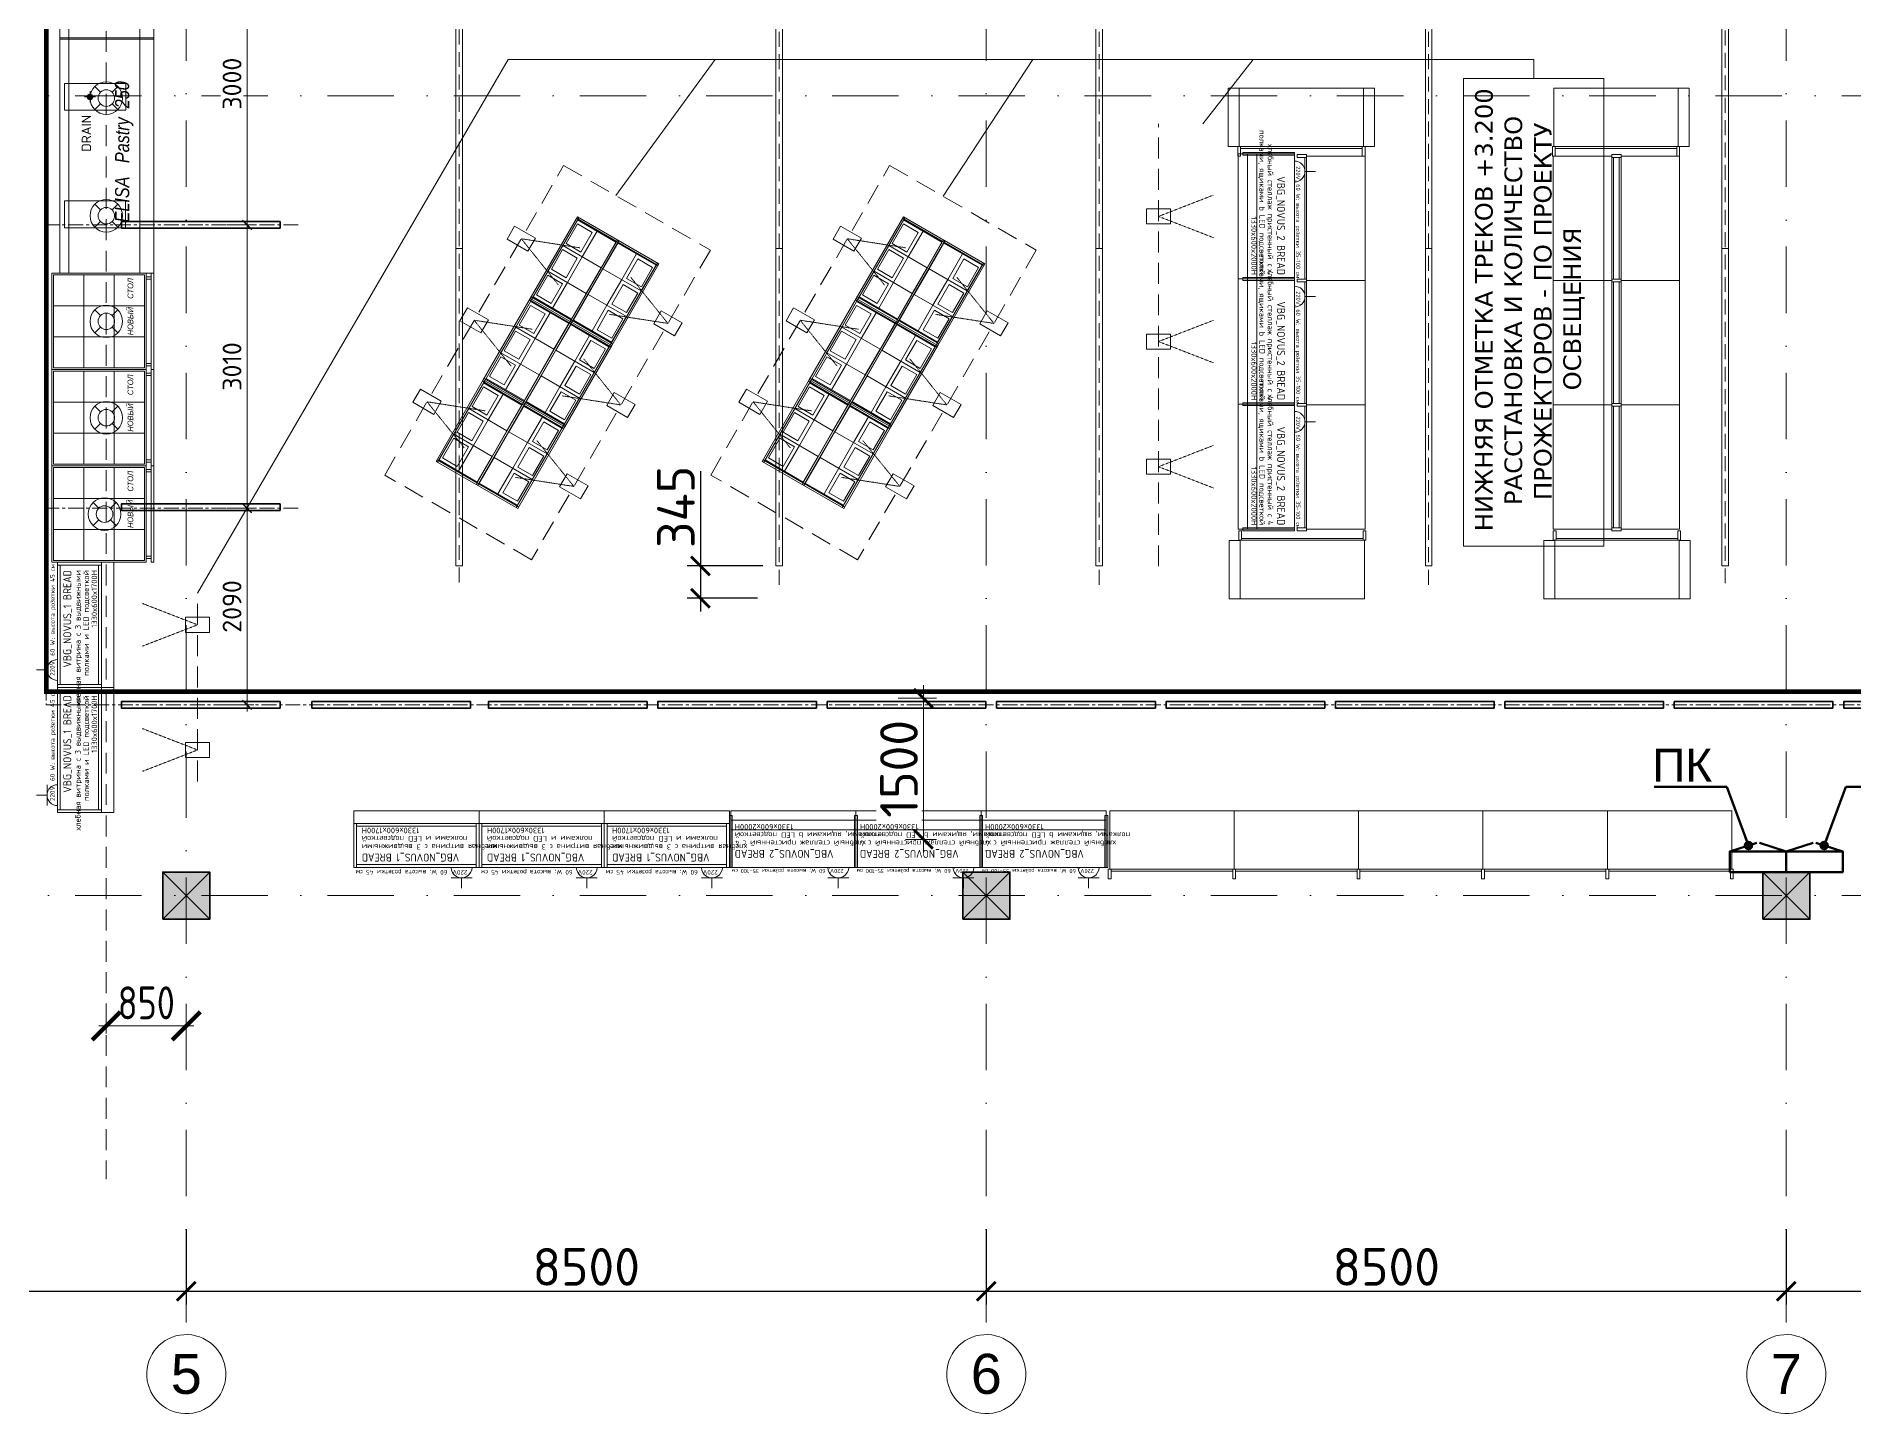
# Model space of a CAD drawing. Header units: millimetres. Extents: x -164867 to 807677, y -316775 to 513985.
# Drawn here: x 253945 to 273254, y 452459 to 467094 of the extents above; entities that cross this region are included whole.
import ezdxf

# ---------------------------------------------------------------- set-up
doc = ezdxf.new("R2010")
doc.units = ezdxf.units.MM
for name, pattern in [('CENTER', [50.8, 31.75, -6.35, 6.35, -6.35]), ('CENTER2', [28.575, 19.05, -3.175, 3.175, -3.175]), ('EVENDASH', [0.25, 0.125, -0.125]), ('HIDDEN2', [4.7625, 3.175, -1.5875]), ('А_Штрихпунктирная', [1340.555525, 705.555534, -352.777767, 0, -282.222223])]:
    doc.linetypes.add(name, pattern=pattern)
doc.layers.get('Defpoints').update_dxf_attribs({"color": 140})
for name, color, linetype, lineweight in [('00_asys', 7, 'CENTER2', 13), ('00_kolony', 7, 'Continuous', 35), ('00_matmenys', 7, 'Continuous', 9), ('EL LOTKI', 202, 'Continuous', 18), ('INT_2_Sviesa_SAB_BURBULAI', 1, 'Continuous', 18), ('INT_2_Sviesa_SAB_GENERALINIS SALES', 1, 'Continuous', 18), ('INT_2_Sviesa_SAB_LED JUOSTOS', 1, 'Continuous', 18), ('INT_2_Sviesa_SAB_MEDINES LUBOS', 1, 'Continuous', 35), ('INT_2_Sviesa_SAB_PROZEKTORIAI', 1, 'Continuous', 18), ('POWER_SUP', 2, 'Continuous', 5), ('Santechnika', 122, 'Continuous', 0), ('TECHNO', 7, 'Continuous', 15)]:
    doc.layers.add(name, color=color, linetype=linetype, lineweight=lineweight)
doc.layers.add('00_planas_hatch', color=7, linetype='Continuous', lineweight=0, true_color=0x3c3c3c)
doc.layers.add('ПК', color=7, linetype='Continuous', lineweight=50, true_color=0xde6902)
doc.layers.add('Annotation', color=5, linetype='Continuous')
doc.styles.add('Isocopteur', font='isocpeur.ttf', dxfattribs={"width": 0.9})
doc.styles.add('ISOCPEUR', font='isocpeur.ttf')
doc.styles.add('Main_style', font='isocpeur.ttf', dxfattribs={"width": 0.8})
doc.styles.add('my style', font='verdana.ttf')
doc.styles.get("Standard").update_dxf_attribs({"font": 'arial.ttf'})
doc.styles.add('style1', font='arial.ttf', dxfattribs={"height": 2.5})
doc.dimstyles.new('DIM_m100', dxfattribs={"dimscale": 0, "dimtxt": 250, "dimasz": 100, "dimexe": 50, "dimexo": 0, "dimgap": 30, "dimtad": 1, "dimdec": 0, "dimrnd": 10, "dimzin": 0, "dimdsep": 46, "dimtxsty": 'Main_style', "dimblk": 'OBLIQUE', "dimcen": 150, "dimdle": 25, "dimadec": 0, "dimazin": 0, "dimtm": 1e-09, "dimtfac": 1, "dimtdec": 0, "dimtofl": 0, "dimtmove": 1, "dimatfit": 2, "dimldrblk": 'DOTSMALL', "dimfxl": 1, "dimtfill": 1, "dimtolj": 1, "dimtzin": 0, "dimlwd": 0, "dimlwe": 0, "dimarcsym": 0})
doc.dimstyles.new('M50', dxfattribs={"dimtxt": 95, "dimasz": 80, "dimexe": 80, "dimexo": 0, "dimgap": 50, "dimtad": 1, "dimdec": 0, "dimzin": 0, "dimdsep": 46, "dimtxsty": 'Standard', "dimblk": 'OBLIQUE', "dimcen": 80, "dimdle": 80, "dimadec": 0, "dimazin": 0, "dimtfac": 1, "dimtdec": 0, "dimtofl": 0, "dimtmove": 2, "dimatfit": 3, "dimfxl": 1, "dimtolj": 1, "dimtzin": 0, "dimarcsym": 0})
doc.dimstyles.new('SAB_int_100', dxfattribs={"dimtxt": 200, "dimasz": 100, "dimexe": 70, "dimexo": 70, "dimgap": 60, "dimtad": 1, "dimdec": 1, "dimrnd": 5, "dimtxsty": 'ISOCPEUR', "dimblk": 'ARCHTICK', "dimcen": 20, "dimdle": 70, "dimadec": 0, "dimazin": 0, "dimtfac": 1, "dimtdec": 1, "dimtmove": 1, "dimatfit": 2, "dimfxl": 1, "dimtfill": 1, "dimarcsym": 0})
doc.dimstyles.new('SAB_int_200', dxfattribs={"dimtxt": 400, "dimasz": 200, "dimexe": 140, "dimexo": 140, "dimgap": 60, "dimtad": 1, "dimdec": 1, "dimrnd": 5, "dimtxsty": 'ISOCPEUR', "dimblk": 'ARCHTICK', "dimcen": 20, "dimdle": 140, "dimadec": 0, "dimazin": 0, "dimtfac": 1, "dimtdec": 1, "dimtmove": 1, "dimatfit": 2, "dimfxl": 1, "dimtfill": 1, "dimarcsym": 0})

# ---------------------------------------------------------------- blocks, each defined once
blk = doc.blocks.new('ELISA_250')
at = {"layer": 'Santechnika', "lineweight": 0}
h = blk.add_hatch(dxfattribs=at)
h.set_pattern_fill('ANSI31', color=251, angle=90)
h.set_pattern_definition([(135, (2565.4285, -2801.0816), (-2.245064, -2.245064), [])])
edge = h.paths.add_edge_path()
edge.add_ellipse((1872, 678), major_axis=(-21.2, 21.2), ratio=1, start_angle=0, end_angle=360)
at = {"lineweight": 0}
for p, q in [((0, 1000), (2500, 1000)), ((0, 150), (0, 1000)), ((2500, 145), (2500, 1000)), ((0, 903), (2500, 903)), ((0, 150), (2500, 150)), ((0, 149), (2500, 149))]:
    blk.add_line(p, q, dxfattribs=at)
at = {"color": 253, "lineweight": 0}
blk.add_line((0, 0), (2500, 0), dxfattribs=at)
at = {"lineweight": 0}
for points in [[(483, 301), (483, 950), (769, 950), (769, 301)], [(1730, 298), (1730, 948), (2016, 948), (2016, 298)]]:
    blk.add_lwpolyline(points, close=True, dxfattribs=at)
at = {"color": 253, "lineweight": 0}
for points in [[(0, 149), (0, 0)], [(2500, 145), (2500, 0)]]:
    blk.add_lwpolyline(points, dxfattribs=at)
at = {"layer": 'Santechnika', "color": 251, "lineweight": 0}
for p, q in [((1812, 678), (1932, 678)), ((1872, 618), (1872, 738))]:
    blk.add_line(p, q, dxfattribs=at)
blk.add_ellipse((1872, 678), major_axis=(-21.2, 21.2), ratio=1, start_param=5.497787, end_param=11.780972, dxfattribs=at)
at = {"layer": 'Annotation', "color": 1, "lineweight": 0, "insert": (-189, 412), "char_height": 150, "width": 2955.71, "attachment_point": 1, "style": 'style1'}
blk.add_mtext('\\pxqc;{\\fArial Narrow|b0|i1|c0|p34;ELISA \\fArial Narrow|b0|i1|c204|p34;  \\fArial Narrow|b0|i1|c0|p34;Pastry\\fArial Narrow|b0|i1|c204|p34;  \\fArial Narrow|b0|i1|c0|p34;250\\fArial Narrow|b0|i1|c204|p34; }', dxfattribs=at)
at = {"layer": 'Santechnika', "color": 1, "lineweight": 0, "insert": (1289, 767), "char_height": 100, "width": 458.31, "attachment_point": 1}
blk.add_mtext('{\\Fromanc|c204;\\C7;DRAIN}', dxfattribs=at)
blk = doc.blocks.new('NEW_table')
at = {"color": 0, "lineweight": 0}
for points in [[(0, 80), (-1024, 80), (-1024, 1084), (0, 1084)], [(-18, 98), (-1006, 98), (-1006, 1066), (-18, 1066)], [(0, 0), (-1024, 0), (-1024, 30), (0, 30)]]:
    blk.add_lwpolyline(points, close=True, dxfattribs=at)
at = {"color": 0, "linetype": 'Continuous', "lineweight": 0}
for points in [[(-676, 98), (-676, 1066)], [(-348, 98), (-348, 1066)], [(-1006, 742), (-18, 742)], [(-1006, 420), (-18, 420)]]:
    blk.add_lwpolyline(points, dxfattribs=at)
for points in [[(-984, 30), (-959, 30), (-959, 80), (-984, 80)], [(-40, 30), (-65, 30), (-65, 80), (-40, 80)]]:
    blk.add_lwpolyline(points, close=True, dxfattribs=at)
at = {"layer": 'Annotation', "color": 0, "lineweight": 0, "insert": (-1873, 279), "char_height": 60, "width": 2955.71, "attachment_point": 1, "style": 'style1'}
blk.add_mtext('\\pi1213.27632;{\\fArial Narrow|b0|i1|c204|p34;НОВЫЙ    СТОЛ}', dxfattribs=at)
blk = doc.blocks.new('rozete_1F')
at = {"color": 0, "lineweight": -2}
for points in [[(231, -3), (9, -3)], [(120, -114), (9, -114)], [(120, -225), (120, -114)], [(231, -114), (120, -114)]]:
    blk.add_lwpolyline(points, dxfattribs=at)
blk.add_arc((120, -3), 111, 180, 0, dxfattribs=at)
blk = doc.blocks.new('VBG_NOV_1_vitrina')
at = {"color": 163, "lineweight": 0, "ltscale": 2}
for p, q in [((0, 600), (1330, 600)), ((0, 0), (0, 600)), ((30, 133), (30, 600)), ((1300, 133), (1300, 600)), ((1330, 600), (1330, 0)), ((30, 570), (1300, 570)), ((1330, 133), (0, 133)), ((1330, 0), (0, 0)), ((30, 133), (30, 163)), ((30, 163), (1300, 163))]:
    blk.add_line(p, q, dxfattribs=at)
at = {"layer": 'POWER_SUP', "lineweight": 0, "rotation": 180}
blk.add_blockref('rozete_1F', (305, 597), dxfattribs=at)
at = {"color": 163, "lineweight": 0, "insert": (1246, 538), "char_height": 85, "width": 1277.3, "attachment_point": 3, "rotation": 0, "line_spacing_factor": 0.882353, "style": 'Isocopteur'}
blk.add_mtext('VBG_NOVUS_1 BREAD\\P{\\H0.7x;хлебная витрина с 3 выдвижными \\Pполками и LED подсветкой 1330x600x1700H}', dxfattribs=at)
at = {"layer": 'POWER_SUP', "lineweight": 0, "insert": (1311, 678), "char_height": 50, "width": 1277.3, "attachment_point": 3, "rotation": 0, "line_spacing_factor": 0.882353, "style": 'Isocopteur'}
blk.add_mtext('220{\\fISOCPEUR|b0|i0|c186|p34;V, }60 W; высота розетки 45 см', dxfattribs=at)
blk = doc.blocks.new('1.33m stelazs')
at = {"transparency": 33554669}
for points in [[(15602, 11320), (15602, 11420), (15632, 11420), (15632, 11320), (15602, 11320)], [(16954, 11320), (16954, 11420), (16924, 11420), (16924, 11320), (16954, 11320)], [(15617, 11320), (15617, 10699), (16939, 10699), (16939, 11320), (15617, 11320)], [(16924, 11340), (15632, 11340)]]:
    blk.add_lwpolyline(points, dxfattribs=at)
blk = doc.blocks.new('VBG_NOV_2_stelaz')
at = {"color": 23, "lineweight": 0, "ltscale": 2}
for p, q in [((0, 600), (-15, 600)), ((-15, 600), (-15, 50)), ((15, 600), (-15, 600)), ((0, 600), (1330, 600)), ((0, 0), (0, 600)), ((0, 600), (0, 200)), ((15, 50), (15, 600)), ((1330, 600), (1315, 600)), ((1315, 600), (1315, 50)), ((1345, 600), (1315, 600)), ((1330, 600), (1330, 0)), ((1345, 50), (1345, 600)), ((0, 200), (1330, 200)), ((1330, 200), (1330, 100)), ((-15, 50), (15, 50)), ((1330, 100), (0, 100)), ((1330, 0), (0, 0)), ((1315, 50), (1345, 50))]:
    blk.add_line(p, q, dxfattribs=at)
at = {"layer": 'POWER_SUP', "lineweight": 0, "rotation": 180}
blk.add_blockref('rozete_1F', (308, 597), dxfattribs=at)
at = {"color": 23, "lineweight": 0, "insert": (1288, 499), "char_height": 85, "width": 1277.3, "attachment_point": 3, "rotation": 0, "line_spacing_factor": 0.882353, "style": 'Isocopteur'}
blk.add_mtext('VBG_NOVUS_2 BREAD\\P{\\H0.7x;хлебный стеллаж пристенный с 4 полками, ящиками b LED подсветкой 1330x600x2000H}', dxfattribs=at)
at = {"layer": 'POWER_SUP', "lineweight": 0, "insert": (1323, 661), "char_height": 45, "width": 1277.3, "attachment_point": 3, "rotation": 0, "line_spacing_factor": 0.882353, "style": 'Isocopteur'}
blk.add_mtext('220{\\fISOCPEUR|b0|i0|c186|p34;V, }60 W; высота розетки 35-100 см', dxfattribs=at)
blk = doc.blocks.new('VBG_NOV_2_ostrov')
at = {"ltscale": 2, "transparency": 33554687}
for p, q in [((0, 1000), (1000, 1000)), ((0, 0), (0, 1000)), ((0, 982), (1000, 982)), ((18, 0), (18, 1000)), ((27, 981), (342, 981)), ((27, 981), (27, 512)), ((342, 981), (342, 512)), ((342, 981), (657, 981)), ((342, 981), (342, 512)), ((342, 981), (657, 981)), ((342, 981), (342, 512)), ((657, 981), (657, 512)), ((657, 981), (972, 981)), ((657, 981), (657, 512)), ((657, 981), (657, 512)), ((657, 981), (657, 512)), ((657, 981), (972, 981)), ((657, 981), (657, 512)), ((972, 981), (972, 512)), ((972, 981), (972, 512)), ((972, 981), (972, 512)), ((982, 1000), (982, 0)), ((1000, 1000), (1000, 0)), ((305, 961), (65, 961)), ((65, 961), (65, 781)), ((65, 781), (305, 781)), ((305, 781), (305, 961)), ((620, 961), (380, 961)), ((380, 961), (380, 781)), ((620, 961), (380, 961)), ((380, 961), (380, 781)), ((380, 781), (620, 781)), ((380, 781), (620, 781)), ((620, 781), (620, 961)), ((620, 781), (620, 961)), ((935, 961), (695, 961)), ((695, 961), (695, 781)), ((935, 961), (695, 961)), ((695, 961), (695, 781)), ((695, 781), (935, 781)), ((695, 781), (935, 781)), ((935, 781), (935, 961)), ((935, 781), (935, 961)), ((27, 742), (342, 742)), ((342, 742), (657, 742)), ((342, 742), (657, 742)), ((657, 742), (972, 742)), ((657, 742), (972, 742)), ((1000, 509), (0, 509)), ((0, 509), (18, 509)), ((0, 491), (1000, 491)), ((1000, 491), (0, 491)), ((0, 491), (18, 491)), ((27, 19), (27, 488)), ((27, 512), (342, 512)), ((27, 19), (27, 488)), ((27, 488), (342, 488)), ((27, 488), (342, 488)), ((342, 19), (342, 488)), ((342, 19), (342, 488)), ((342, 19), (342, 488)), ((342, 19), (342, 488)), ((342, 19), (342, 488)), ((342, 512), (657, 512)), ((342, 512), (657, 512)), ((342, 488), (657, 488)), ((342, 488), (657, 488)), ((342, 488), (657, 488)), ((657, 19), (657, 488)), ((657, 19), (657, 488)), ((657, 19), (657, 488)), ((657, 19), (657, 488)), ((657, 19), (657, 488)), ((657, 512), (972, 512)), ((657, 512), (972, 512)), ((657, 19), (657, 488)), ((657, 19), (657, 488)), ((657, 488), (972, 488)), ((657, 488), (972, 488)), ((657, 488), (972, 488)), ((972, 19), (972, 488)), ((972, 19), (972, 488)), ((972, 19), (972, 488)), ((972, 19), (972, 488)), ((1000, 500), (1000, 509)), ((27, 258), (342, 258)), ((65, 219), (305, 219)), ((65, 39), (65, 219)), ((305, 219), (305, 39)), ((342, 258), (657, 258)), ((342, 258), (657, 258)), ((380, 219), (620, 219)), ((380, 39), (380, 219)), ((380, 219), (620, 219)), ((380, 39), (380, 219)), ((620, 219), (620, 39)), ((620, 219), (620, 39)), ((657, 258), (972, 258)), ((657, 258), (972, 258)), ((695, 219), (935, 219)), ((695, 39), (695, 219)), ((695, 219), (935, 219)), ((695, 39), (695, 219)), ((935, 219), (935, 39)), ((935, 219), (935, 39)), ((1000, 18), (0, 18)), ((0, 18), (1000, 18)), ((1000, 0), (0, 0)), ((27, 19), (342, 19)), ((27, 19), (342, 19)), ((305, 39), (65, 39)), ((342, 19), (657, 19)), ((342, 19), (657, 19)), ((342, 19), (657, 19)), ((620, 39), (380, 39)), ((620, 39), (380, 39)), ((657, 19), (972, 19)), ((657, 19), (972, 19)), ((657, 19), (972, 19)), ((935, 39), (695, 39)), ((935, 39), (695, 39))]:
    blk.add_line(p, q, dxfattribs=at)
blk = doc.blocks.new('TECHNOLOGIJA Garmatnaya')
at = {"layer": 'TECHNO', "transparency": 33554687}
for points in [[(8103, 4534), (8103, 4534), (8103, 4534)], [(8103, 4478), (8103, 4478), (8103, 4478)]]:
    blk.add_hatch(color=256, dxfattribs=at).paths.add_polyline_path(points)
for points in [[(19570, 7960), (19687, 7960), (19687, 8580), (19570, 8580)], [(21009, 7960), (21126, 7960), (21126, 8580), (21009, 8580)], [(24351, 7960), (24468, 7960), (24468, 8580), (24351, 8580)], [(19580, 3155), (19697, 3155), (19697, 3775), (19580, 3775)], [(22922, 3155), (23039, 3155), (23039, 3775), (22922, 3775)], [(24361, 3155), (24478, 3155), (24478, 3775), (24361, 3775)]]:
    blk.add_lwpolyline(points, close=True, dxfattribs=at)
for name, p, rotation in [('ELISA_250', (8155, 9100), 90), ('ELISA_250', (8155, 6615), 90), ('VBG_NOV_2_stelaz', (19675, 7883), 270), ('1.33m stelazs', (12325, 23476), 270), ('VBG_NOV_2_ostrov', (12655, 7213), 240.0000000000092), ('VBG_NOV_2_ostrov', (16119, 7213), 240.0000000000092), ('NEW_table', (8155, 6615), 90), ('VBG_NOV_2_stelaz', (19675, 6553), 270), ('1.33m stelazs', (12325, 22154), 270), ('VBG_NOV_2_ostrov', (12155, 6347), 240.0000000000092), ('VBG_NOV_2_ostrov', (15619, 6347), 240.0000000000092), ('NEW_table', (8155, 5591), 90), ('VBG_NOV_2_ostrov', (11655, 5481), 240.0000000000092), ('VBG_NOV_2_ostrov', (15119, 5481), 240.0000000000092), ('VBG_NOV_2_stelaz', (19675, 5223), 270), ('1.33m stelazs', (12325, 20832), 270), ('NEW_table', (8155, 4567), 90), ('VBG_NOV_1_vitrina', (7731, 2213), 90), ('VBG_NOV_1_vitrina', (7731, 883), 90), ('VBG_NOV_1_vitrina', (11610, 901), 180), ('VBG_NOV_1_vitrina', (12940, 901), 180), ('VBG_NOV_1_vitrina', (14270, 901), 180), ('VBG_NOV_2_stelaz', (15615, 901), 180), ('VBG_NOV_2_stelaz', (16945, 901), 180), ('VBG_NOV_2_stelaz', (18275, 901), 180)]:
    blk.add_blockref(name, p, dxfattribs=dict(at, rotation=rotation))
for p, xscale, rotation in [((4070, 19279), -1, 180), ((7412, 19279), -1, 180), ((31723, 23476), -1.000000000000012, 90), ((35065, 23476), -1.000000000000012, 90), ((31723, 22154), -1.000000000000012, 90), ((35065, 22154), -1.000000000000012, 90), ((31723, 20832), -1.000000000000012, 90), ((35065, 20832), -1.000000000000012, 90), ((2694, 11600), -1, 180), ((4016, 11600), -1, 180), ((5338, 11600), -1, 180), ((6660, 11600), -1, 180), ((7982, 11600), -1, 180)]:
    blk.add_blockref('1.33m stelazs', p, dxfattribs=dict(at, xscale=xscale, rotation=rotation))
for p in [(4080, -7544), (7422, -7544)]:
    blk.add_blockref('1.33m stelazs', p, dxfattribs=at)
blk = doc.blocks.new('_Oblique')
at = {"color": 0, "linetype": 'ByBlock', "lineweight": -2}
blk.add_line((-0.5, -0.5), (0.5, 0.5), dxfattribs=at)
blk = doc.blocks.new('_ArchTick')
at = {"color": 0, "linetype": 'ByBlock', "const_width": 0.15}
blk.add_lwpolyline([(-0.5, -0.5), (0.5, 0.5)], dxfattribs=at)
blk = doc.blocks.new('*D403')
at = {"layer": 'Defpoints', "color": 0, "transparency": 16777216}
for p in [(14765, 3505), (13962, 3160), (14710, 3160)]:
    blk.add_point(p, dxfattribs=at)
at = {"layer": 'INT_2_Sviesa_SAB_GENERALINIS SALES', "color": 0, "lineweight": -2, "transparency": 16777216}
for p, q in [((13962, 4511), (13962, 3505)), ((14625, 3505), (13822, 3505)), ((13962, 3645), (13962, 3020)), ((14570, 3160), (13822, 3160))]:
    blk.add_line(p, q, dxfattribs=at)
at = {"layer": 'INT_2_Sviesa_SAB_GENERALINIS SALES', "color": 0, "lineweight": -2, "transparency": 16777216, "xscale": 200, "yscale": 200, "zscale": 200, "rotation": 270}
blk.add_blockref('_ArchTick', (13962, 3160), dxfattribs=at)
at = {"layer": 'INT_2_Sviesa_SAB_GENERALINIS SALES', "color": 0, "transparency": 16777216, "insert": (13702, 4131), "char_height": 400, "attachment_point": 5, "rotation": 90, "style": 'ISOCPEUR', "bg_fill": 3, "box_fill_scale": 1.1, "bg_fill_color": 256, "bg_fill_true_color": 13158600, "bg_fill_transparency": 0}
blk.add_mtext('345', dxfattribs=at)
at = {"layer": 'INT_2_Sviesa_SAB_GENERALINIS SALES', "color": 0, "lineweight": -2, "transparency": 16777216, "xscale": 200, "yscale": 200, "zscale": 200, "rotation": 90}
blk.add_blockref('_ArchTick', (13962, 3505), dxfattribs=at)
blk = doc.blocks.new('Sviestuvas 3372mm')
at = {"transparency": 33554687}
blk.add_lwpolyline([(-1686, -35), (1686, -35), (1686, 35), (-1686, 35)], close=True, dxfattribs=at)
blk = doc.blocks.new('*D354')
at = {"layer": 'Defpoints', "color": 0, "ltscale": 70, "transparency": 16777216}
for p in [(7650, -1200), (8500, -1213), (8500, -1384)]:
    blk.add_point(p, dxfattribs=at)
at = {"layer": 'INT_2_Sviesa_SAB_BURBULAI', "lineweight": 9, "ltscale": 70, "transparency": 16777216}
for p, q in [((7650, -1250), (7650, -1464)), ((8500, -1263), (8500, -1464)), ((7570, -1384), (8580, -1384))]:
    blk.add_line(p, q, dxfattribs=at)
at = {"layer": 'INT_2_Sviesa_SAB_BURBULAI', "lineweight": 9, "ltscale": 70, "transparency": 16777216, "xscale": 300, "yscale": 300, "zscale": 300, "rotation": 180}
blk.add_blockref('_ArchTick', (7650, -1384), dxfattribs=at)
at = {"layer": 'INT_2_Sviesa_SAB_BURBULAI', "lineweight": 9, "ltscale": 70, "transparency": 16777216, "xscale": 300, "yscale": 300, "zscale": 300}
blk.add_blockref('_ArchTick', (8500, -1384), dxfattribs=at)
at = {"layer": 'INT_2_Sviesa_SAB_BURBULAI', "lineweight": 5, "ltscale": 70, "transparency": 16777216, "insert": (8075, -1139), "char_height": 350, "attachment_point": 5, "style": 'Main_style'}
blk.add_mtext('\\A1;850', dxfattribs=at)
blk = doc.blocks.new('_DotSmall')
at = {"color": 0, "linetype": 'ByBlock', "const_width": 0.5}
blk.add_lwpolyline([(-0.0625, 0, 1), (0.0625, 0, 1)], format="xyb", close=True, dxfattribs=at)
blk = doc.blocks.new('Sviestuvas BURBULAS')
at = {"lineweight": 5, "transparency": 33554687}
for p, q in [((-122, 122), (-62, 62)), ((122, 122), (62, 62)), ((-62, -62), (-122, -122)), ((62, -62), (122, -122))]:
    blk.add_line(p, q, dxfattribs=at)
at = {"transparency": 33554687}
blk.add_circle((0, 0), 173, dxfattribs=at)
at = {"lineweight": 5, "transparency": 33554687}
blk.add_circle((0, 0), 87.9, dxfattribs=at)
blk = doc.blocks.new('*U286')
at = {"layer": 'INT_2_Sviesa_SAB_BURBULAI', "lineweight": 5, "transparency": 33554687}
blk.add_blockref('Sviestuvas BURBULAS', (0, 0), dxfattribs=at)
blk = doc.blocks.new('*U289')
at = {"layer": 'INT_2_Sviesa_SAB_BURBULAI', "color": 0, "transparency": 16777216}
blk.add_blockref('*U286', (0, 0), dxfattribs=at)
blk = doc.blocks.new('*D415')
at = {"layer": 'Defpoints', "color": 0, "ltscale": 500, "transparency": 16777216}
for p in [(15923, 2097), (16000, 598), (16332, 598)]:
    blk.add_point(p, dxfattribs=at)
at = {"layer": 'INT_2_Sviesa_SAB_LED JUOSTOS', "color": 0, "lineweight": -2, "ltscale": 500, "transparency": 16777216}
for p, q in [((16332, 2237), (16332, 458)), ((16063, 2097), (16472, 2097)), ((16140, 598), (16472, 598))]:
    blk.add_line(p, q, dxfattribs=at)
at = {"layer": 'INT_2_Sviesa_SAB_LED JUOSTOS', "color": 0, "lineweight": -2, "ltscale": 500, "transparency": 16777216, "xscale": 200, "yscale": 200, "zscale": 200}
for p, rotation in [((16332, 2097), 90), ((16332, 598), 270)]:
    blk.add_blockref('_ArchTick', p, dxfattribs=dict(at, rotation=rotation))
at = {"layer": 'INT_2_Sviesa_SAB_LED JUOSTOS', "color": 0, "ltscale": 500, "transparency": 16777216, "insert": (16072, 1348), "char_height": 400, "attachment_point": 5, "rotation": 90, "style": 'ISOCPEUR', "bg_fill": 3, "box_fill_scale": 1.1, "bg_fill_color": 256, "bg_fill_true_color": 13158600, "bg_fill_transparency": 0}
blk.add_mtext('1500', dxfattribs=at)
blk = doc.blocks.new('Sviestuvas prozektorius')
at = {"linetype": 'EVENDASH', "lineweight": 0, "ltscale": 2.5, "transparency": 33554687}
blk.add_lwpolyline([(-586, 227), (0, 0), (-586, -227)], dxfattribs=at)
at = {"transparency": 33554687}
blk.add_lwpolyline([(-128, -80), (-128, 80), (128, 80), (128, -80)], close=True, dxfattribs=at)
blk = doc.blocks.new('*U287')
at = {"layer": 'INT_2_Sviesa_SAB_PROZEKTORIAI', "linetype": 'HIDDEN2', "ltscale": 80, "transparency": 33554687, "xscale": -1, "rotation": 270}
blk.add_blockref('Sviestuvas prozektorius', (0, 229), dxfattribs=at)
blk = doc.blocks.new('PROZEKTORIAI Garmatnaya')
at = {"layer": 'INT_2_Sviesa_SAB_PROZEKTORIAI', "linetype": 'HIDDEN2', "ltscale": 70, "transparency": 33554687}
for p, q in [((18830, 3500), (18830, 8200)), ((8620, 1213), (8620, 3213))]:
    blk.add_line(p, q, dxfattribs=at)
at = {"layer": 'INT_2_Sviesa_SAB_PROZEKTORIAI', "ltscale": 80, "transparency": 33554687}
for points in [[(22816, 8683), (22816, 8886), (11920, 8886), (8620, 3213)], [(14119, 8886), (13064, 7439)], [(16542, 7431), (17495, 8886)], [(19300, 8200), (19836, 8886)]]:
    blk.add_lwpolyline(points, dxfattribs=at)
blk.add_lwpolyline([(23561, 8683), (23561, 3713), (22070, 3713), (22070, 8683)], close=True, dxfattribs=at)
at = {"layer": 'INT_2_Sviesa_SAB_PROZEKTORIAI', "linetype": 'HIDDEN2', "ltscale": 70, "transparency": 33554687}
for points in [[(10609, 4469), (12509, 7759), (14068, 6859), (12168, 3569)], [(14073, 4469), (15973, 7759), (17531, 6859), (15631, 3569)]]:
    blk.add_lwpolyline(points, close=True, dxfattribs=at)
at = {"layer": 'INT_2_Sviesa_SAB_PROZEKTORIAI', "color": 0, "linetype": 'ByBlock', "lineweight": -2, "transparency": 16777216, "xscale": -1}
for p, rotation in [((19059, 7218), 90), ((13419, 6195), 240.0000000000013), ((16883, 6195), 240.0000000000013), ((19059, 5888), 90), ((12919, 5329), 240.0000000000013), ((16383, 5329), 240.0000000000013), ((12419, 4463), 240.0000000000013), ((15883, 4463), 240.0000000000013), ((19059, 4558), 90)]:
    blk.add_blockref('*U287', p, dxfattribs=dict(at, rotation=rotation))
at = {"layer": 'INT_2_Sviesa_SAB_PROZEKTORIAI', "color": 0, "linetype": 'ByBlock', "lineweight": -2, "transparency": 16777216}
for p, rotation in [((12257, 6866), 60.00000000000123), ((15721, 6866), 60.00000000000123), ((11757, 6000), 60.00000000000123), ((15221, 6000), 60.00000000000123), ((11257, 5133), 60.00000000000123), ((14721, 5133), 60.00000000000123), ((8391, 2878), 270), ((8391, 1548), 270)]:
    blk.add_blockref('*U287', p, dxfattribs=dict(at, rotation=rotation))
at = {"layer": 'INT_2_Sviesa_SAB_PROZEKTORIAI', "ltscale": 80, "transparency": 33554687, "insert": (22193, 3823), "char_height": 250, "attachment_point": 1, "rotation": 90, "style": 'my style'}
blk.add_mtext_dynamic_manual_height_columns('\\pi49.23773;{\\H0.75x;НИЖНЯЯ ОТМЕТКА ТРЕКОВ\\fVerdana|b0|i0|c186|p34; +3.200\\P\\pi328.15815;\\fVerdana|b0|i0|c204|p34;РАССТАНОВКА И КОЛИЧЕСТВО \\P\\pi381.80153;ПРОЖЕКТОРОВ - ПО ПРОЕКТУ \\P\\pi1546.08964;ОСВЕЩЕНИЯ}', width=4777.41, gutter_width=17880, heights=[0], dxfattribs=at)
blk = doc.blocks.new('L 1686')
at = {"transparency": 33554687}
blk.add_lwpolyline([(1994128, -1660861), (1994198, -1660861), (1994198, -1662547), (1994128, -1662547)], close=True, dxfattribs=at)
blk = doc.blocks.new('SVIESTUVAI Garmatnaya')
at = {"layer": 'INT_2_Sviesa_SAB_MEDINES LUBOS', "transparency": 33554687, "xscale": -1, "rotation": 270}
for p in [(1670357, -1987035), (1670357, -1990035), (1670357, -1992135), (1672382, -1992135), (1674257, -1992135), (1676057, -1992135), (1677857, -1992135), (1679657, -1992135), (1681457, -1992135), (1683257, -1992135), (1685057, -1992135), (1686857, -1992135), (1688657, -1992135)]:
    blk.add_blockref('L 1686', p, dxfattribs=at)
blk = doc.blocks.new('*D345')
at = {"layer": '00_matmenys', "color": 0, "lineweight": -2, "transparency": 16777216}
for p, q in [((0, -3595), (0, -4344)), ((8500, -3550), (8500, -4344)), ((-140, -4204), (8640, -4204))]:
    blk.add_line(p, q, dxfattribs=at)
at = {"layer": 'Defpoints', "color": 0, "transparency": 16777216}
for p in [(0, -3455), (8500, -3410), (8500, -4204)]:
    blk.add_point(p, dxfattribs=at)
at = {"layer": '00_matmenys', "color": 0, "lineweight": -2, "transparency": 16777216, "xscale": 200, "yscale": 200, "zscale": 200}
for p, rotation in [((0, -4204), 179.9999999733196), ((8500, -4204), 359.9999999733196)]:
    blk.add_blockref('_ArchTick', p, dxfattribs=dict(at, rotation=rotation))
at = {"layer": '00_matmenys', "color": 0, "transparency": 16777216, "insert": (4250, -3944), "char_height": 400, "attachment_point": 5, "rotation": 360, "style": 'ISOCPEUR', "bg_fill": 3, "box_fill_scale": 1.1, "bg_fill_color": 256, "bg_fill_true_color": 13158600, "bg_fill_transparency": 0}
blk.add_mtext('8500', dxfattribs=at)
blk = doc.blocks.new('*D346')
at = {"layer": '00_matmenys', "color": 0, "lineweight": -2, "transparency": 16777216}
for p, q in [((8500, -3550), (8500, -4344)), ((17000, -3550), (17000, -4344)), ((8360, -4204), (17140, -4204))]:
    blk.add_line(p, q, dxfattribs=at)
at = {"layer": 'Defpoints', "color": 0, "transparency": 16777216}
for p in [(8500, -3410), (17000, -3410), (17000, -4204)]:
    blk.add_point(p, dxfattribs=at)
at = {"layer": '00_matmenys', "color": 0, "lineweight": -2, "transparency": 16777216, "xscale": 200, "yscale": 200, "zscale": 200}
for p, rotation in [((8500, -4204), 179.9999999733196), ((17000, -4204), 359.9999999733196)]:
    blk.add_blockref('_ArchTick', p, dxfattribs=dict(at, rotation=rotation))
at = {"layer": '00_matmenys', "color": 0, "transparency": 16777216, "insert": (12750, -3944), "char_height": 400, "attachment_point": 5, "rotation": 360, "style": 'ISOCPEUR', "bg_fill": 3, "box_fill_scale": 1.1, "bg_fill_color": 256, "bg_fill_true_color": 13158600, "bg_fill_transparency": 0}
blk.add_mtext('8500', dxfattribs=at)
blk = doc.blocks.new('*D347')
at = {"layer": '00_matmenys', "color": 0, "lineweight": -2, "transparency": 16777216}
for p, q in [((17000, -3550), (17000, -4344)), ((25500, -3550), (25500, -4344)), ((16860, -4204), (25640, -4204))]:
    blk.add_line(p, q, dxfattribs=at)
at = {"layer": 'Defpoints', "color": 0, "transparency": 16777216}
for p in [(17000, -3410), (25500, -3410), (25500, -4204)]:
    blk.add_point(p, dxfattribs=at)
at = {"layer": '00_matmenys', "color": 0, "lineweight": -2, "transparency": 16777216, "xscale": 200, "yscale": 200, "zscale": 200}
for p, rotation in [((17000, -4204), 179.9999999733196), ((25500, -4204), 359.9999999733196)]:
    blk.add_blockref('_ArchTick', p, dxfattribs=dict(at, rotation=rotation))
at = {"layer": '00_matmenys', "color": 0, "transparency": 16777216, "insert": (21250, -3944), "char_height": 400, "attachment_point": 5, "rotation": 360, "style": 'ISOCPEUR', "bg_fill": 3, "box_fill_scale": 1.1, "bg_fill_color": 256, "bg_fill_true_color": 13158600, "bg_fill_transparency": 0}
blk.add_mtext('8500', dxfattribs=at)
blk = doc.blocks.new('*D348')
at = {"layer": '00_matmenys', "color": 0, "lineweight": -2, "transparency": 16777216}
for p, q in [((25500, -3550), (25500, -4344)), ((34000, -3550), (34000, -4344)), ((25360, -4204), (34140, -4204))]:
    blk.add_line(p, q, dxfattribs=at)
at = {"layer": 'Defpoints', "color": 0, "transparency": 16777216}
for p in [(25500, -3410), (34000, -3410), (34000, -4204)]:
    blk.add_point(p, dxfattribs=at)
at = {"layer": '00_matmenys', "color": 0, "lineweight": -2, "transparency": 16777216, "xscale": 200, "yscale": 200, "zscale": 200}
for p, rotation in [((25500, -4204), 179.9999999733196), ((34000, -4204), 359.9999999733196)]:
    blk.add_blockref('_ArchTick', p, dxfattribs=dict(at, rotation=rotation))
at = {"layer": '00_matmenys', "color": 0, "transparency": 16777216, "insert": (29750, -3944), "char_height": 400, "attachment_point": 5, "rotation": 360, "style": 'ISOCPEUR', "bg_fill": 3, "box_fill_scale": 1.1, "bg_fill_color": 256, "bg_fill_true_color": 13158600, "bg_fill_transparency": 0}
blk.add_mtext('8500', dxfattribs=at)
blk = doc.blocks.new('kolona 500x500')
at = {"layer": '00_planas_hatch', "transparency": 33554687}
h = blk.add_hatch(color=256, dxfattribs=at)
h.dxf.hatch_style = 1
h.paths.add_polyline_path([(-250, -250), (250, -250), (250, 250), (-250, 250)])
at = {"layer": '00_kolony', "color": 0, "transparency": 33554687}
blk.add_lwpolyline([(-250, -250), (250, -250), (250, 250), (-250, 250)], close=True, dxfattribs=at)
at = {"layer": 'Defpoints', "transparency": 33554687}
for points in [[(-250, 250), (250, -250)], [(250, 250), (-250, -250)]]:
    blk.add_lwpolyline(points, dxfattribs=at)
blk = doc.blocks.new('*D428')
at = {"layer": 'Defpoints', "color": 0, "transparency": 16777216}
for p in [(8864, 4118), (8864, 2028), (9146, 2028)]:
    blk.add_point(p, dxfattribs=at)
at = {"layer": 'EL LOTKI', "color": 0, "lineweight": -2, "transparency": 16777216}
for p, q in [((8934, 4118), (9216, 4118)), ((9146, 4188), (9146, 1958)), ((8934, 2028), (9216, 2028))]:
    blk.add_line(p, q, dxfattribs=at)
at = {"layer": 'EL LOTKI', "color": 0, "lineweight": -2, "transparency": 16777216, "xscale": 100, "yscale": 100, "zscale": 100}
for p, rotation in [((9146, 4118), 90), ((9146, 2028), 270)]:
    blk.add_blockref('_ArchTick', p, dxfattribs=dict(at, rotation=rotation))
at = {"layer": 'EL LOTKI', "color": 0, "transparency": 16777216, "insert": (8986, 3073), "char_height": 200, "attachment_point": 5, "rotation": 90, "style": 'ISOCPEUR', "bg_fill": 3, "box_fill_scale": 1.1, "bg_fill_color": 256, "bg_fill_true_color": 13158600, "bg_fill_transparency": 0}
blk.add_mtext('2090', dxfattribs=at)
blk = doc.blocks.new('*D465')
at = {"layer": 'Defpoints', "color": 0, "transparency": 16777216}
for p in [(8864, 7128), (9146, 7128), (8864, 4118)]:
    blk.add_point(p, dxfattribs=at)
at = {"layer": 'EL LOTKI', "color": 0, "lineweight": -2, "transparency": 16777216}
for p, q in [((9146, 4048), (9146, 7198)), ((8934, 7128), (9216, 7128)), ((8934, 4118), (9216, 4118))]:
    blk.add_line(p, q, dxfattribs=at)
at = {"layer": 'EL LOTKI', "color": 0, "lineweight": -2, "transparency": 16777216, "xscale": 100, "yscale": 100, "zscale": 100}
for p, rotation in [((9146, 7128), 90), ((9146, 4118), 270)]:
    blk.add_blockref('_ArchTick', p, dxfattribs=dict(at, rotation=rotation))
at = {"layer": 'EL LOTKI', "color": 0, "transparency": 16777216, "insert": (8986, 5623), "char_height": 200, "attachment_point": 5, "rotation": 90, "style": 'ISOCPEUR', "bg_fill": 3, "box_fill_scale": 1.1, "bg_fill_color": 256, "bg_fill_true_color": 13158600, "bg_fill_transparency": 0}
blk.add_mtext('3010', dxfattribs=at)
blk = doc.blocks.new('*D468')
at = {"layer": 'Defpoints', "color": 0, "transparency": 16777216}
for p in [(8864, 10128), (8864, 7128), (9146, 7128)]:
    blk.add_point(p, dxfattribs=at)
at = {"layer": 'EL LOTKI', "color": 0, "lineweight": -2, "transparency": 16777216}
for p, q in [((8934, 10128), (9216, 10128)), ((9146, 10198), (9146, 7058)), ((8934, 7128), (9216, 7128))]:
    blk.add_line(p, q, dxfattribs=at)
at = {"layer": 'EL LOTKI', "color": 0, "lineweight": -2, "transparency": 16777216, "xscale": 100, "yscale": 100, "zscale": 100}
for p, rotation in [((9146, 10128), 90), ((9146, 7128), 270)]:
    blk.add_blockref('_ArchTick', p, dxfattribs=dict(at, rotation=rotation))
at = {"layer": 'EL LOTKI', "color": 0, "transparency": 16777216, "insert": (8986, 8628), "char_height": 200, "attachment_point": 5, "rotation": 90, "style": 'ISOCPEUR', "bg_fill": 3, "box_fill_scale": 1.1, "bg_fill_color": 256, "bg_fill_true_color": 13158600, "bg_fill_transparency": 0}
blk.add_mtext('3000', dxfattribs=at)
blk = doc.blocks.new('PK Garmatnaya')
at = {"layer": 'ПК', "transparency": 33554687}
for p, q in [((24867, 1157), (24096, 1157)), ((26133, 1157), (26904, 1157)), ((24900, 470), (25186, 561)), ((25500, 470), (25214, 561)), ((25500, 470), (25786, 561)), ((26100, 470), (25814, 561))]:
    blk.add_line(p, q, dxfattribs=at)
for points in [[(25500, 250), (24900, 250), (24900, 470), (25500, 470)], [(25500, 250), (26100, 250), (26100, 470), (25500, 470)]]:
    blk.add_lwpolyline(points, close=True, dxfattribs=at)
blk.add_text('ПК', height=350, rotation=360, dxfattribs=at).set_placement((24075, 1212))
for points in [[(25098, 533), (24867, 1157)], [(25902, 533), (26133, 1157)]]:
    blk.add_leader(points, dimstyle='M50', override={"dimasz": 100, "dimtad": 0, "dimldrblk": 'Dot'}, dxfattribs=at)
blk = doc.blocks.new('GEN SVIESTUVAI Garmatnaya')
at = {"layer": 'INT_2_Sviesa_SAB_GENERALINIS SALES', "linetype": 'HIDDEN2', "lineweight": 13, "ltscale": 50, "transparency": 33554687}
for p, q in [((11400, 47540.5), (11400, 3304.5)), ((14800, 3304.5), (14800, 24644.28)), ((18200, 3304.5), (18200, 24644.28)), ((21700, 3304.5), (21700, 24644.28)), ((24850, 24432.9), (24850, 3304.5))]:
    blk.add_line(p, q, dxfattribs=at)
at = {"layer": 'INT_2_Sviesa_SAB_GENERALINIS SALES', "transparency": 33554687, "rotation": 90}
for p in [(11400, 8562.5), (14800, 8562.5), (18200, 8562.5), (21700, 8562.5), (24850, 8562.5), (11400, 5190.5), (14800, 5190.5), (18200, 5190.5), (21700, 5190.5), (24850, 5190.5)]:
    blk.add_blockref('Sviestuvas 3372mm', p, dxfattribs=at)
at = {"layer": 'INT_2_Sviesa_SAB_GENERALINIS SALES', "transparency": 33554687}
dim = blk.add_linear_dim(base=(13962.18, 3160), p1=(14765, 3504.5), p2=(14710.46, 3160), angle=270, dimstyle='SAB_int_200', dxfattribs=at)
dim.commit()
dim.dimension.update_dxf_attribs({"geometry": '*D403', "text_midpoint": (14321.57, 4130.55), "dimtype": 128})
blk = doc.blocks.new('SVIESTUVAI BURBULAI Garmatnaya')
at = {"layer": 'INT_2_Sviesa_SAB_BURBULAI', "linetype": 'HIDDEN2', "lineweight": 13, "ltscale": 70, "transparency": 33554687}
blk.add_lwpolyline([(7650, 53525.9), (7650, -3010.7)], dxfattribs=at)
at = {"color": 0, "linetype": 'ByBlock', "lineweight": -2, "transparency": 16777216, "rotation": 90}
for p in [(7650, 8475), (7650, 7225), (7650, 6102.5), (7650, 5078.5), (7632, 4054.5)]:
    blk.add_blockref('*U289', p, dxfattribs=at)
at = {"layer": 'INT_2_Sviesa_SAB_BURBULAI', "lineweight": 5, "ltscale": 70, "transparency": 33554687}
dim = blk.add_linear_dim(base=(8500, -1384.4), p1=(7650, -1200.4), p2=(8500, -1212.7), angle=180, dimstyle='DIM_m100', override={"dimscale": 1, "dimtxt": 350, "dimasz": 300, "dimgap": 70, "dimclrd": 256, "dimclre": 256, "dimclrt": 256, "dimtfill": 0}, dxfattribs=at)
dim.commit()
dim.dimension.update_dxf_attribs({"geometry": '*D354', "text_midpoint": (8075, -1384.4), "dimtype": 128})
blk = doc.blocks.new('LED Garmatnaya')
at = {"layer": 'INT_2_Sviesa_SAB_LED JUOSTOS', "linetype": 'EVENDASH', "ltscale": 400, "transparency": 33554687, "const_width": 50}
blk.add_lwpolyline([(40522.5, 42767.5), (40522.5, 48827.5), (7012.5, 48827.5), (7012.5, 2167.5), (42172.5, 2167.5), (42172.5, 6335)], dxfattribs=at)
at = {"layer": 'INT_2_Sviesa_SAB_LED JUOSTOS', "ltscale": 500, "transparency": 33554687}
dim = blk.add_linear_dim(base=(16331.75, 597.5), p1=(15922.99, 2097.5), p2=(16000.4, 597.5), angle=90, dimstyle='SAB_int_200', dxfattribs=at)
dim.commit()
dim.dimension.update_dxf_attribs({"geometry": '*D415', "text_midpoint": (16071.75, 1347.5)})
blk = doc.blocks.new('OSI Garmatnaya')
at = {"layer": '00_asys', "linetype": 'А_Штрихпунктирная', "transparency": 33554687}
for points in [[(-6087.31, 8500), (59815.7, 8500)], [(-6087.31, 0), (59815.7, 0)]]:
    blk.add_lwpolyline(points, dxfattribs=at)
at = {"layer": '00_asys', "linetype": 'Continuous', "transparency": 33554687}
for points in [[(8080.85, -5110.74, 1), (8919.15, -5057.45, 1)], [(16580.85, -5110.74, 1), (17419.15, -5057.45, 1)], [(25080.85, -5110.74, 1), (25919.15, -5057.45, 1)]]:
    blk.add_lwpolyline(points, format="xyb", close=True, dxfattribs=at)
at = {"layer": '00_kolony', "transparency": 33554669}
for p in [(8500, 0), (17000, 0), (25500, 0)]:
    blk.add_blockref('kolona 500x500', p, dxfattribs=at)
at = {"layer": '00_asys', "transparency": 33554687, "char_height": 425, "width": 1206.7351, "attachment_point": 5}
for s, insert in [('5', (8500, -5084.1)), ('6', (17000, -5084.1)), ('7', (25500, -5084.1))]:
    blk.add_mtext(s, dxfattribs=dict(at, insert=insert))
at = {"layer": '00_matmenys', "transparency": 33554687}
dim = blk.add_linear_dim(base=(8500, -4204.1), p1=(0, -3455.38), p2=(8500, -3410.25), angle=180, dimstyle='SAB_int_200', dxfattribs=at)
dim.commit()
dim.dimension.update_dxf_attribs({"geometry": '*D345', "text_midpoint": (4250, -3944.1)})
dim = blk.add_linear_dim(base=(17000, -4204.1), p1=(8500, -3410.25), p2=(17000, -3410.25), angle=180, dimstyle='SAB_int_200', dxfattribs=at)
dim.commit()
dim.dimension.update_dxf_attribs({"geometry": '*D346', "text_midpoint": (12750, -3944.1)})
at = {"layer": '00_asys', "linetype": 'А_Штрихпунктирная', "transparency": 33554687}
blk.add_lwpolyline([(8500, 55159.77), (8500, -4664.1)], dxfattribs=at)
at = {"layer": '00_matmenys', "transparency": 33554687}
dim = blk.add_linear_dim(base=(25500, -4204.1), p1=(17000, -3410.25), p2=(25500, -3410.25), angle=180, dimstyle='SAB_int_200', dxfattribs=at)
dim.commit()
dim.dimension.update_dxf_attribs({"geometry": '*D347', "text_midpoint": (21250, -3944.1)})
at = {"layer": '00_asys', "linetype": 'А_Штрихпунктирная', "transparency": 33554687}
blk.add_lwpolyline([(17000, 55159.77), (17000, -4664.1)], dxfattribs=at)
at = {"layer": '00_matmenys', "transparency": 33554687}
dim = blk.add_linear_dim(base=(34000, -4204.1), p1=(25500, -3410.25), p2=(34000, -3410.25), angle=180, dimstyle='SAB_int_200', dxfattribs=at)
dim.commit()
dim.dimension.update_dxf_attribs({"geometry": '*D348', "text_midpoint": (29750, -3944.1)})
at = {"layer": '00_asys', "linetype": 'А_Штрихпунктирная', "transparency": 33554687}
blk.add_lwpolyline([(25500, 55159.77), (25500, -4664.1)], dxfattribs=at)
blk = doc.blocks.new('EL LOTKI Garmatnaya')
at = {"layer": 'EL LOTKI', "linetype": 'CENTER', "ltscale": 5, "transparency": 33554687}
for points in [[(42032.5, 41017.5), (42032.5, 48967.5), (7012.5, 48967.5), (7012.5, 2027.5), (42032.5, 2027.5), (42032.5, 41017.5)], [(9690, 7127.5), (7012.5, 7127.5)], [(9690, 4117.5), (7012.5, 4117.5)]]:
    blk.add_lwpolyline(points, dxfattribs=at)
at = {"layer": 'EL LOTKI', "transparency": 33554687}
dim = blk.add_linear_dim(base=(9146.36, 7127.5), p1=(8863.96, 4117.5), p2=(8863.96, 7127.5), angle=270, dimstyle='SAB_int_100', dxfattribs=at)
dim.commit()
dim.dimension.update_dxf_attribs({"geometry": '*D465', "text_midpoint": (8986.36, 5622.5)})
for base, p1, p2, picture, middle in [((9146.36, 7127.5), (8863.96, 10127.5), (8863.96, 7127.5), '*D468', (8986.36, 8627.5)), ((9146.36, 2027.5), (8863.96, 4117.5), (8863.96, 2027.5), '*D428', (8986.36, 3072.5))]:
    dim = blk.add_linear_dim(base=base, p1=p1, p2=p2, angle=90, dimstyle='SAB_int_100', dxfattribs=at)
    dim.commit()
    dim.dimension.update_dxf_attribs({"geometry": picture, "text_midpoint": middle})

msp = doc.modelspace()

# ---------------------------------------------------------------- block references
at = {"layer": 'TECHNO', "transparency": 33554687}
msp.add_blockref('TECHNOLOGIJA Garmatnaya', (247038.21, 457962.73), dxfattribs=at)
at = {"layer": 'ПК', "transparency": 33554687}
msp.add_blockref('PK Garmatnaya', (247038.21, 457962.73), dxfattribs=at)

# ---------------------------------------------------------------- next in the draw order: block references
at = {"layer": 'INT_2_Sviesa_SAB_GENERALINIS SALES', "linetype": 'CENTER2', "lineweight": 25, "ltscale": 200, "transparency": 33554687}
msp.add_blockref('GEN SVIESTUVAI Garmatnaya', (247038.21, 457962.73), dxfattribs=at)

# ---------------------------------------------------------------- next in the draw order: block references
at = {"layer": 'INT_2_Sviesa_SAB_BURBULAI', "transparency": 33554687}
msp.add_blockref('SVIESTUVAI BURBULAI Garmatnaya', (247038.21, 457962.73), dxfattribs=at)

# ---------------------------------------------------------------- next in the draw order: block references
at = {"layer": 'INT_2_Sviesa_SAB_LED JUOSTOS', "transparency": 33554687}
msp.add_blockref('LED Garmatnaya', (247038.21, 457962.73), dxfattribs=at)

# ---------------------------------------------------------------- next in the draw order: block references
at = {"layer": 'INT_2_Sviesa_SAB_MEDINES LUBOS', "transparency": 33554687}
msp.add_blockref('SVIESTUVAI Garmatnaya', (247038.21, 457962.73), dxfattribs=at)
at = {"layer": 'INT_2_Sviesa_SAB_PROZEKTORIAI', "transparency": 33554687}
msp.add_blockref('PROZEKTORIAI Garmatnaya', (247038.21, 457962.73), dxfattribs=at)

# ---------------------------------------------------------------- next in the draw order: block references
at = {"layer": '00_asys', "linetype": 'CENTER2', "lineweight": 25, "ltscale": 200, "transparency": 33554687}
msp.add_blockref('OSI Garmatnaya', (247038.21, 457962.73), dxfattribs=at)

# ---------------------------------------------------------------- next in the draw order: block references
at = {"layer": 'EL LOTKI', "transparency": 33554687}
msp.add_blockref('EL LOTKI Garmatnaya', (247038.21, 457962.73), dxfattribs=at)

doc.saveas('drawing.dxf')
